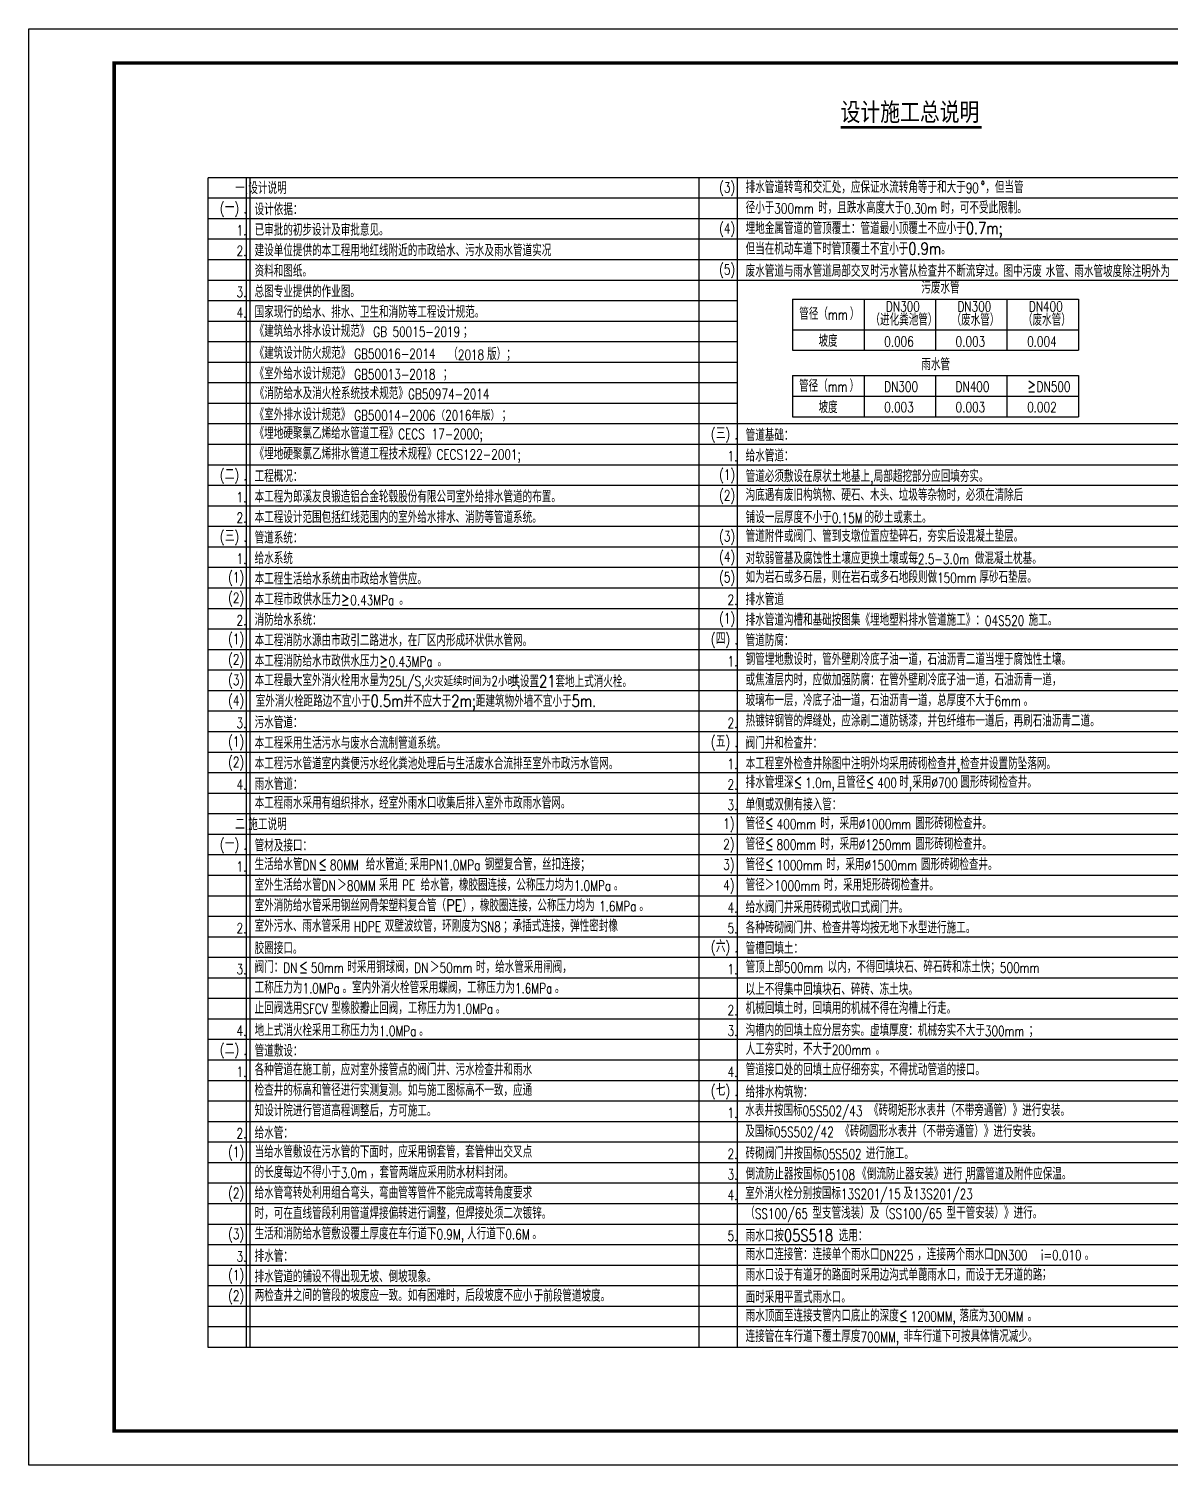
# Model space of a CAD drawing. Header units: millimetres. Extents: x 418304 to 847498, y 48187 to 111456.
# Drawn here: x 423411.3 to 423578.3, y 56380 to 56590 of the extents above; entities that cross this region are included whole.
import ezdxf

# ---------------------------------------------------------------- set-up
doc = ezdxf.new("R2010")
doc.units = ezdxf.units.MM
doc.header["$LTSCALE"] = 1000
for name, color, linetype in [('DIM_SYMB', 3, 'Continuous'), ('PUB_TEXT', 7, 'Continuous'), ('TK', 4, 'Continuous'), ('TWT_TEXT', 7, 'Continuous')]:
    doc.layers.add(name, color=color, linetype=linetype)
doc.styles.add('_TWT_PIPEDN', font='SIMPLEX', dxfattribs={"width": 0.8, "height": 3, "bigfont": 'HZTXT'})
doc.styles.add('图框字体', font='', dxfattribs={"width": 0.8})
doc.styles.get('图框字体').set_extended_font_data('NSimSun')

# ---------------------------------------------------------------- blocks, each defined once
blk = doc.blocks.new('GeYuanFrame_43334483', base_point=(18.76, 4.34))
at = {"layer": 'TK'}
blk.add_line((43.76, 414.34), (602.76, 414.34), dxfattribs=at)
blk.add_lwpolyline([(18.76, 424.34), (612.76, 424.34), (612.76, 4.34), (18.76, 4.34), (18.76, 424.34)], dxfattribs=at)
at = {"layer": 'TK', "const_width": 1}
blk.add_lwpolyline([(602.76, 414.34), (43.76, 414.34), (43.76, 14.34), (602.76, 14.34)], close=True, dxfattribs=at)

msp = doc.modelspace()

# ---------------------------------------------------------------- linework, layer by layer
at = {"color": 8, "ltscale": 5}
for p, q in [((423653.032, 56568.191), (423437.57, 56568.191)), ((423437.57, 56397.191), (423437.57, 56568.191)), ((423443.178, 56397.191), (423443.178, 56568.191)), ((423443.714, 56397.191), (423443.714, 56568.191)), ((423509.391, 56397.191), (423509.391, 56568.191)), ((423514.998, 56397.191), (423514.998, 56568.191)), ((423653.032, 56565.191), (423437.57, 56565.191)), ((423653.032, 56562.191), (423437.57, 56562.191)), ((423653.032, 56559.191), (423437.57, 56559.191)), ((423653.032, 56556.191), (423437.57, 56556.191)), ((423581.211, 56553.191), (423437.57, 56553.191)), ((423514.998, 56550.191), (423437.57, 56550.191)), ((423514.998, 56547.191), (423437.57, 56547.191)), ((423514.998, 56544.191), (423437.57, 56544.191)), ((423514.998, 56541.191), (423437.57, 56541.191)), ((423514.998, 56538.191), (423437.57, 56538.191)), ((423514.998, 56535.191), (423437.57, 56535.191)), ((423581.211, 56532.191), (423437.57, 56532.191)), ((423581.211, 56529.191), (423437.57, 56529.191)), ((423581.211, 56526.191), (423437.57, 56526.191)), ((423653.032, 56523.191), (423437.57, 56523.191)), ((423653.032, 56520.191), (423437.57, 56520.191)), ((423653.032, 56517.191), (423437.57, 56517.191)), ((423653.032, 56514.191), (423437.57, 56514.191)), ((423653.032, 56511.191), (423437.57, 56511.191)), ((423653.032, 56508.191), (423437.57, 56508.191)), ((423653.032, 56505.191), (423437.57, 56505.191)), ((423653.032, 56502.191), (423437.57, 56502.191)), ((423653.032, 56499.191), (423437.57, 56499.191)), ((423653.032, 56496.191), (423437.57, 56496.191)), ((423653.032, 56493.191), (423437.57, 56493.191)), ((423653.032, 56490.191), (423437.57, 56490.191)), ((423653.032, 56487.191), (423437.57, 56487.191)), ((423653.032, 56484.191), (423437.57, 56484.191)), ((423653.032, 56481.191), (423437.57, 56481.191)), ((423653.032, 56478.191), (423437.57, 56478.191)), ((423653.032, 56475.191), (423437.57, 56475.191)), ((423653.032, 56472.191), (423437.57, 56472.191)), ((423653.032, 56469.191), (423437.57, 56469.191)), ((423653.032, 56466.191), (423437.57, 56466.191)), ((423653.032, 56463.191), (423437.57, 56463.191)), ((423653.032, 56460.191), (423437.57, 56460.191)), ((423653.032, 56457.191), (423437.57, 56457.191)), ((423653.032, 56454.191), (423437.57, 56454.191)), ((423653.032, 56451.191), (423437.57, 56451.191)), ((423653.032, 56448.191), (423437.57, 56448.191)), ((423653.032, 56445.191), (423437.57, 56445.191)), ((423653.032, 56442.191), (423437.57, 56442.191)), ((423653.032, 56439.191), (423437.57, 56439.191)), ((423653.032, 56436.191), (423437.57, 56436.191)), ((423653.032, 56433.191), (423437.57, 56433.191)), ((423653.032, 56430.191), (423437.57, 56430.191)), ((423653.032, 56427.191), (423437.57, 56427.191)), ((423653.032, 56424.191), (423437.57, 56424.191)), ((423653.032, 56421.191), (423437.57, 56421.191)), ((423653.032, 56418.191), (423437.57, 56418.191)), ((423653.032, 56415.191), (423437.57, 56415.191)), ((423653.032, 56412.191), (423437.57, 56412.191)), ((423653.032, 56409.191), (423437.57, 56409.191)), ((423653.032, 56406.191), (423437.57, 56406.191)), ((423653.032, 56403.191), (423437.57, 56403.191)), ((423653.032, 56400.191), (423437.57, 56400.191)), ((423653.032, 56397.191), (423437.57, 56397.191))]:
    msp.add_line(p, q, dxfattribs=at)
for p, q in [((423523.057, 56550.463), (423523.057, 56542.963)), ((423523.057, 56550.463), (423564.853, 56550.463)), ((423533.506, 56550.463), (423533.506, 56542.963)), ((423543.955, 56550.463), (423543.955, 56542.963)), ((423554.404, 56550.463), (423554.404, 56542.963)), ((423564.853, 56550.463), (423564.853, 56542.963)), ((423523.057, 56545.963), (423564.853, 56545.963)), ((423523.057, 56542.963), (423564.853, 56542.963)), ((423523.057, 56539.261), (423523.057, 56533.261)), ((423523.057, 56539.261), (423564.853, 56539.261)), ((423533.506, 56539.261), (423533.506, 56533.261)), ((423543.955, 56539.261), (423543.955, 56533.261)), ((423554.404, 56539.261), (423554.404, 56533.261)), ((423564.853, 56539.261), (423564.853, 56533.261)), ((423523.057, 56536.261), (423564.853, 56536.261)), ((423523.057, 56533.261), (423564.853, 56533.261))]:
    msp.add_line(p, q)
at = {"layer": 'DIM_SYMB', "const_width": 0.35}
msp.add_lwpolyline([(423530.075, 56575.562), (423550.727, 56575.562)], dxfattribs=at)

# ---------------------------------------------------------------- block references
at = {"xscale": 0.5, "yscale": 0.5, "zscale": 0.5}
msp.add_blockref('GeYuanFrame_43334483', (423411.328, 56379.973), dxfattribs=at)

# ---------------------------------------------------------------- texts
at = {"layer": 'PUB_TEXT', "style": '图框字体', "width": 0.8}
msp.add_text('设计施工总说明', height=2.6582, dxfattribs=at).set_placement((423530.075, 56576.485))
at = {"layer": 'TWT_TEXT', "style": '_TWT_PIPEDN'}
for s, height, width, p in [('设计说明', 1.75, 0.8, (423443.456, 56565.821)), ('(3)', 1.4875, 0.752941, (423512.334, 56566.03)), ('排水管道转弯和交汇处，应保证水流转角等于和大于', 1.75, 0.8, (423516.19, 56565.953)), ('°，但当管', 1.75, 0.8, (423550.524, 56565.953)), ('一', 1.75, 0.8, (423441.523, 56565.821)), ('.', 1.487, 0.752941, (423442.923, 56565.821)), ('90', 1.4875, 0.752941, (423548.39, 56565.953)), ('(', 1.487, 0.752941, (423439.277, 56562.97)), ('一', 1.75, 0.8, (423440.024, 56562.97)), (')', 1.487, 0.752941, (423441.424, 56562.97)), ('设计依据：', 1.75, 0.8, (423444.37, 56562.705)), ('径小于', 1.75, 0.8, (423516.19, 56562.953)), ('300mm', 1.4875, 0.752941, (423520.39, 56562.953)), ('时，且跌水高度大于', 1.75, 0.8, (423526.79, 56562.953)), ('0.30m', 1.4875, 0.752941, (423539.39, 56562.953)), ('时，可不受此限制。', 1.75, 0.8, (423544.724, 56562.953)), ('.', 1.487, 0.752941, (423442.735, 56562.97)), ('已审批的初步设计及审批意见。', 1.75, 0.8, (423444.37, 56559.705)), ('(4)', 1.4875, 0.752941, (423512.334, 56560.03)), ('埋地金属管道的管顶覆土：管道最小顶覆土不应小于0.7m;', 1.75, 0.8, (423516.19, 56559.953)), ('1.', 1.4875, 0.752941, (423441.718, 56559.75)), ('2.', 1.4875, 0.752941, (423441.718, 56556.75)), ('建设单位提供的本工程用地红线附近的市政给水、污水及雨水管道实况', 1.75, 0.8, (423444.37, 56556.705)), ('但当在机动车道下时管顶覆土不宜小于0.9m。', 1.75, 0.8, (423516.19, 56556.953)), ('资料和图纸。', 1.75, 0.8, (423444.37, 56553.705)), ('(5)', 1.4875, 0.752941, (423512.334, 56554.03)), ('废水管道与雨水管道局部交叉时污水管从检查井不断流穿过。', 1.75, 0.8, (423516.19, 56553.705)), ('图中污废', 1.75, 0.8, (423553.911, 56553.668)), ('水管、雨水管坡度除注明外为', 1.75, 0.8, (423560.076, 56553.668)), ('污废水管', 1.75, 0.8, (423541.888, 56551.254)), ('3.', 1.4875, 0.752941, (423441.718, 56550.75)), ('总图专业提供的作业图。', 1.75, 0.8, (423444.37, 56550.705)), ('4.', 1.4875, 0.752941, (423441.718, 56547.75)), ('国家现行的给水、排水、卫生和消防等工程设计规范。', 1.75, 0.8, (423444.37, 56547.705)), ('管径（', 1.75, 0.8, (423524.034, 56547.436)), ('）', 1.75, 0.8, (423531.434, 56547.436)), ('DN300', 1.4875, 0.752941, (423536.723, 56548.633)), ('DN300', 1.4875, 0.752941, (423547.172, 56548.633)), ('DN400', 1.4875, 0.752941, (423557.621, 56548.633)), ('《建筑给水排水设计规范》', 1.75, 0.8, (423444.37, 56544.925)), ('mm', 1.4875, 0.752941, (423528.234, 56547.436)), ('（进化粪池管）', 1.75, 0.8, (423534.447, 56546.575)), ('（废水管）', 1.75, 0.8, (423546.308, 56546.561)), ('（废水管）', 1.75, 0.8, (423556.757, 56546.561)), ('GB', 1.4875, 0.752941, (423461.734, 56544.925)), ('50015-2019', 1.4875, 0.752941, (423464.539, 56544.925)), ('；', 1.75, 0.8, (423474.843, 56544.925)), ('坡度', 1.75, 0.8, (423526.846, 56543.477)), ('0.006', 1.4875, 0.752941, (423536.463, 56543.502)), ('0.003', 1.4875, 0.752941, (423546.912, 56543.502)), ('0.004', 1.4875, 0.752941, (423557.361, 56543.502)), ('《建筑设计防火规范》', 1.75, 0.8, (423444.37, 56541.705)), ('GB50016-2014', 1.4875, 0.752941, (423458.934, 56541.705)), ('（', 1.75, 0.8, (423472.703, 56541.564)), ('2018', 1.4875, 0.752941, (423474.103, 56541.564)), ('版）；', 1.75, 0.8, (423478.37, 56541.564)), ('《室外给水设计规范》', 1.75, 0.8, (423444.37, 56538.705)), ('雨水管', 1.75, 0.8, (423541.888, 56540.053)), ('GB50013-2018', 1.4875, 0.752941, (423458.934, 56538.705)), ('；', 1.75, 0.8, (423471.908, 56538.705)), ('管径（', 1.75, 0.8, (423524.002, 56536.905)), ('）', 1.75, 0.8, (423531.402, 56536.905)), ('DN300', 1.4875, 0.752941, (423536.463, 56536.911)), ('DN400', 1.4875, 0.752941, (423546.912, 56536.911)), ('≥', 1.75, 0.8, (423557.361, 56536.911)), ('DN500', 1.4875, 0.752941, (423558.761, 56536.911)), ('《消防给水及消火栓系统技术规范》', 1.75, 0.8, (423444.395, 56535.825)), ('GB50974-2014', 1.4875, 0.752941, (423466.81, 56535.825)), ('mm', 1.4875, 0.752941, (423528.202, 56536.905)), ('《室外排水设计规范》', 1.75, 0.8, (423444.37, 56532.705)), ('GB50014-2006（2016年版）', 1.4875, 0.752941, (423458.934, 56532.705)), ('；', 1.75, 0.8, (423480.504, 56532.705)), ('坡度', 1.75, 0.8, (423526.846, 56533.775)), ('0.003', 1.4875, 0.752941, (423536.463, 56533.911)), ('0.003', 1.4875, 0.752941, (423546.912, 56533.911)), ('0.002', 1.4875, 0.752941, (423557.361, 56533.911)), ('《埋地硬聚氯乙烯给水管道工程》', 1.75, 0.8, (423444.37, 56529.988)), ('CECS', 1.4875, 0.752941, (423465.37, 56529.988)), ('17-2000;', 1.4875, 0.752941, (423470.254, 56529.988)), ('(', 1.487, 0.752941, (423511.097, 56529.97)), ('三', 1.75, 0.8, (423511.844, 56529.97)), (')', 1.487, 0.752941, (423513.244, 56529.97)), ('.', 1.487, 0.752941, (423514.555, 56529.97)), ('管道基础：', 1.75, 0.8, (423516.19, 56529.705)), ('《埋地硬聚氯乙烯排水管道工程技术规程》', 1.75, 0.8, (423444.37, 56526.988)), ('CECS122-2001;', 1.4875, 0.752941, (423470.97, 56526.988)), ('1.', 1.4875, 0.752941, (423513.539, 56526.75)), ('给水管道：', 1.75, 0.8, (423516.19, 56526.705)), ('(', 1.487, 0.752941, (423439.277, 56523.97)), (')', 1.487, 0.752941, (423441.424, 56523.97)), ('(1)', 1.4875, 0.752941, (423512.334, 56524.03)), ('二', 1.75, 0.8, (423440.024, 56523.97)), ('.', 1.487, 0.752941, (423442.735, 56523.97)), ('工程概况：', 1.75, 0.8, (423444.37, 56523.705)), ('管道必须敷设在原状土地基上', 1.75, 0.8, (423516.19, 56523.705)), (',', 1.487, 0.752941, (423534.39, 56523.705)), ('局部超挖部分应回填夯实。', 1.75, 0.8, (423534.924, 56523.705)), ('1.', 1.4875, 0.752941, (423441.718, 56520.75)), ('(2)', 1.4875, 0.752941, (423512.334, 56521.03)), ('沟底遇有废旧构筑物、硬石、木头、垃圾等杂物时，必须在清除后', 1.75, 0.8, (423516.19, 56520.953)), ('本工程设计范围包括红线范围内的室外给水排水、消防等管道系统。', 1.75, 0.8, (423444.37, 56517.705)), ('铺设一层厚度不小于', 1.75, 0.8, (423516.19, 56517.705)), ('的砂土或素土。', 1.75, 0.8, (423533.59, 56517.705)), ('2.', 1.4875, 0.752941, (423441.718, 56517.75)), ('0.15M', 1.4875, 0.752941, (423528.79, 56517.705)), ('(', 1.487, 0.752941, (423439.277, 56514.97)), ('三', 1.75, 0.8, (423440.024, 56514.97)), (')', 1.487, 0.752941, (423441.424, 56514.97)), ('管道系统：', 1.75, 0.8, (423444.37, 56514.705)), ('(3)', 1.4875, 0.752941, (423512.334, 56515.03)), ('管道附件或阀门、管到支墩位置应垫碎石，夯实后设混凝土垫层。', 1.75, 0.8, (423516.19, 56514.953)), ('1.', 1.4875, 0.752941, (423441.718, 56511.75)), ('.', 1.487, 0.752941, (423442.735, 56514.97)), ('给水系统', 1.75, 0.8, (423444.37, 56511.705)), ('(4)', 1.4875, 0.752941, (423512.334, 56512.03)), ('对软弱管基及腐蚀性土壤应更换土壤或每', 1.75, 0.8, (423516.19, 56511.705)), ('2.5-3.0m', 1.4875, 0.752941, (423541.39, 56511.705)), ('做混凝土枕基。', 1.75, 0.8, (423549.71, 56511.705)), ('(1)', 1.4875, 0.752941, (423440.513, 56509.03)), ('本工程生活给水系统由市政给水管供应。', 1.75, 0.8, (423444.37, 56508.705)), ('(5)', 1.4875, 0.752941, (423512.334, 56509.03)), ('如为岩石或多石层，则在岩石或多石地段则做', 1.75, 0.8, (423516.19, 56508.953)), ('150mm', 1.4875, 0.752941, (423544.19, 56508.953)), ('厚砂石垫层。', 1.75, 0.8, (423550.377, 56508.953)), ('(2)', 1.4875, 0.752941, (423440.513, 56506.03)), ('本工程市政供水压力≥', 1.75, 0.8, (423444.37, 56505.705)), ('2.', 1.4875, 0.752941, (423513.539, 56505.75)), ('排水管道', 1.75, 0.8, (423516.19, 56505.705)), ('。', 1.75, 0.8, (423465.516, 56505.705)), ('(1)', 1.4875, 0.752941, (423512.334, 56503.03)), ('2.', 1.4875, 0.752941, (423441.718, 56502.75)), ('消防给水系统：', 1.75, 0.8, (423444.37, 56502.705)), ('排水管道沟槽和基础按图集《埋地塑料排水管道施工》：', 1.75, 0.8, (423516.19, 56502.705)), ('04S520', 1.4875, 0.752941, (423551.19, 56502.705)), ('施工。', 1.75, 0.8, (423557.59, 56502.705)), ('(1)', 1.4875, 0.752941, (423440.513, 56500.03)), ('本工程消防水源由市政引二路进水，在厂区内形成环状供水管网。', 1.75, 0.8, (423444.37, 56499.705)), ('(', 1.487, 0.752941, (423511.097, 56499.97)), ('四', 1.75, 0.8, (423511.844, 56499.97)), (')', 1.487, 0.752941, (423513.244, 56499.97)), ('管道防腐：', 1.75, 0.8, (423516.19, 56499.705)), ('(2)', 1.4875, 0.752941, (423440.513, 56497.03)), ('本工程消防给水市政供水压力≥', 1.75, 0.8, (423444.37, 56496.705)), ('.', 1.487, 0.752941, (423514.555, 56499.97)), ('钢管埋地敷设时，管外壁刷冷底子油一道，石油沥青二道当埋于腐蚀性土壤。', 1.75, 0.8, (423516.19, 56496.953)), ('。', 1.75, 0.8, (423471.116, 56496.705)), ('1.', 1.4875, 0.752941, (423513.539, 56496.75)), ('(3)', 1.4875, 0.752941, (423440.513, 56494.03)), ('本工程最大室外消火栓用水量为', 1.75, 0.8, (423444.37, 56493.864)), ('或焦渣层内时，应做加强防腐：在管外壁刷冷底子油一道，石油沥青一道，', 1.75, 0.8, (423516.19, 56493.953)), ('(4)', 1.4875, 0.752941, (423440.513, 56491.03)), ('室外消火栓距路边不宜小于0.5m并不应大于2m;距建筑物外墙不宜小于5m.', 1.75, 0.8, (423444.537, 56490.839)), ('玻璃布一层，冷底子油一道，石油沥青一道，总厚度不大于', 1.75, 0.8, (423516.19, 56490.953)), ('6mm', 1.4875, 0.752941, (423552.59, 56490.953)), ('。', 1.75, 0.8, (423556.857, 56490.953)), ('3.', 1.4875, 0.752941, (423441.718, 56487.75)), ('污水管道：', 1.75, 0.8, (423444.37, 56487.705)), ('2.', 1.4875, 0.752941, (423513.539, 56487.75)), ('热镀锌钢管的焊缝处，应涂刷二道防锈漆，并包纤维布一道后，再刷石油沥青二道。', 1.75, 0.8, (423516.19, 56487.953)), ('(1)', 1.4875, 0.752941, (423440.513, 56485.03)), ('本工程采用生活污水与废水合流制管道系统。', 1.75, 0.8, (423444.37, 56484.705)), ('(', 1.487, 0.752941, (423511.097, 56484.97)), ('五', 1.75, 0.8, (423511.844, 56484.97)), (')', 1.487, 0.752941, (423513.244, 56484.97)), ('阀门井和检查井：', 1.75, 0.8, (423516.19, 56484.705)), ('(2)', 1.4875, 0.752941, (423440.513, 56482.03)), ('.', 1.487, 0.752941, (423514.555, 56484.97)), ('本工程污水管道室内粪便污水经化粪池处理后与生活废水合流排至室外市政污水管网。', 1.75, 0.8, (423444.37, 56481.705)), ('1.', 1.4875, 0.752941, (423513.539, 56481.75)), ('4.', 1.4875, 0.752941, (423441.718, 56478.75)), ('雨水管道：', 1.75, 0.8, (423444.37, 56478.705)), ('2.', 1.4875, 0.752941, (423513.539, 56478.75)), ('排水管埋深≤', 1.75, 0.8, (423516.19, 56478.988)), ('1.0m,', 1.4875, 0.752941, (423524.924, 56478.988)), ('且管径≤', 1.75, 0.8, (423529.51, 56478.988)), ('400', 1.4875, 0.752941, (423535.444, 56478.988)), ('时', 1.75, 0.8, (423538.644, 56478.988)), ('采用', 1.75, 0.8, (423540.577, 56478.988)), ('%%C700', 1.4875, 0.752941, (423543.377, 56478.988)), ('圆形砖砌检查井。', 1.75, 0.8, (423547.59, 56478.988)), ('本工程雨水采用有组织排水，经室外雨水口收集后排入室外市政雨水管网。', 1.75, 0.8, (423444.37, 56475.953)), ('单侧或双侧有接入管：', 1.75, 0.8, (423516.19, 56475.705)), (',', 1.487, 0.752941, (423540.044, 56478.988)), ('3.', 1.4875, 0.752941, (423513.539, 56475.75)), ('二', 1.75, 0.8, (423441.523, 56472.821)), ('施工说明', 1.75, 0.8, (423443.456, 56472.821)), ('1)', 1.4875, 0.752941, (423512.923, 56473.03)), ('管径≤', 1.75, 0.8, (423516.19, 56472.953)), ('400mm', 1.4875, 0.752941, (423520.724, 56472.953)), ('时，采用', 1.75, 0.8, (423527.124, 56472.953)), ('%%C1000mm', 1.4875, 0.752941, (423532.724, 56472.953)), ('圆形砖砌检查井。', 1.75, 0.8, (423540.99, 56472.953)), ('(', 1.487, 0.752941, (423439.277, 56469.97)), (')', 1.487, 0.752941, (423441.424, 56469.97)), ('.', 1.487, 0.752941, (423442.923, 56472.821)), ('管材及接口：', 1.75, 0.8, (423444.37, 56469.705)), ('2)', 1.4875, 0.752941, (423512.923, 56470.03)), ('管径≤', 1.75, 0.8, (423516.19, 56469.953)), ('800mm', 1.4875, 0.752941, (423520.724, 56469.953)), ('时，采用', 1.75, 0.8, (423527.124, 56469.953)), ('%%C1250mm', 1.4875, 0.752941, (423532.724, 56469.953)), ('圆形砖砌检查井。', 1.75, 0.8, (423540.99, 56469.953)), ('一', 1.75, 0.8, (423440.024, 56469.97)), ('.', 1.487, 0.752941, (423442.735, 56469.97)), ('1.', 1.4875, 0.752941, (423441.718, 56466.75)), ('生活给水管', 1.75, 0.8, (423444.37, 56466.967)), ('DN', 1.4875, 0.752941, (423451.37, 56466.967)), ('≤', 1.75, 0.8, (423453.663, 56466.967)), ('80MM', 1.4875, 0.752941, (423455.396, 56466.967)), ('给水管道', 1.75, 0.8, (423460.654, 56466.967)), (':', 1.487, 0.752941, (423466.254, 56466.967)), ('采用', 1.75, 0.8, (423467.054, 56466.967)), ('PN1.0MPa', 1.4875, 0.752941, (423469.854, 56466.967)), ('钢塑复合管，丝扣连接；', 1.75, 0.8, (423478.014, 56466.967)), ('3)', 1.4875, 0.752941, (423512.923, 56467.03)), ('管径≤', 1.75, 0.8, (423516.19, 56466.953)), ('1000mm', 1.4875, 0.752941, (423520.724, 56466.953)), ('时，采用', 1.75, 0.8, (423527.977, 56466.953)), ('%%C1500mm', 1.4875, 0.752941, (423533.577, 56466.953)), ('圆形砖砌检查井。', 1.75, 0.8, (423541.844, 56466.953)), ('室外生活给水管', 1.75, 0.8, (423444.37, 56463.953)), ('DN', 1.4875, 0.752941, (423454.17, 56463.953)), ('＞', 1.75, 0.8, (423456.463, 56463.953)), ('80MM', 1.4875, 0.752941, (423457.863, 56463.953)), ('采用', 1.75, 0.8, (423462.556, 56463.953)), ('PE', 1.4875, 0.752941, (423465.94, 56464.053)), ('给水管，橡胶圈连接，公称压力均为', 1.75, 0.8, (423468.651, 56463.953)), ('1.0MPa', 1.4875, 0.752941, (423491.051, 56463.953)), ('4)', 1.4875, 0.752941, (423512.923, 56464.03)), ('管径＞', 1.75, 0.8, (423516.19, 56463.953)), ('1000mm', 1.4875, 0.752941, (423520.39, 56463.953)), ('时，采用矩形砖砌检查井。', 1.75, 0.8, (423527.644, 56463.953)), ('室外消防给水管采用钢丝网骨架塑料复合管（PE）', 1.75, 0.8, (423444.37, 56460.953)), ('，橡胶圈连接，公称压力均为', 1.75, 0.8, (423475.917, 56460.953)), ('。', 1.75, 0.8, (423496.918, 56463.953)), ('1.6MPa', 1.4875, 0.752941, (423494.757, 56460.953)), ('。', 1.75, 0.8, (423500.64, 56460.953)), ('4.', 1.4875, 0.752941, (423513.539, 56460.75)), ('给水阀门井采用砖砌式收口式阀门井。', 1.75, 0.8, (423516.19, 56460.705)), ('2.', 1.4875, 0.752941, (423441.718, 56457.75)), ('室外污水、雨水管采用', 1.75, 0.8, (423444.37, 56457.967)), ('HDPE', 1.4875, 0.752941, (423458.88, 56457.967)), ('双壁波纹管，环刚度为', 1.75, 0.8, (423463.408, 56457.967)), ('SN8', 1.4875, 0.752941, (423477.408, 56457.967)), ('；承插式连接，弹性密封橡', 1.75, 0.8, (423480.714, 56457.967)), ('5.', 1.4875, 0.752941, (423513.539, 56457.75)), ('各种砖砌阀门井、检查井等均按无地下水型进行施工。', 1.75, 0.8, (423516.19, 56457.719)), ('胶圈接口。', 1.75, 0.8, (423444.37, 56454.705)), ('(', 1.487, 0.752941, (423511.097, 56454.97)), ('六', 1.75, 0.8, (423511.844, 56454.97)), (')', 1.487, 0.752941, (423513.244, 56454.97)), ('管槽回填土：', 1.75, 0.8, (423516.19, 56454.705)), ('.', 1.487, 0.752941, (423514.555, 56454.97)), ('3.', 1.4875, 0.752941, (423441.718, 56451.75)), ('阀门：', 1.75, 0.8, (423444.37, 56451.953)), ('DN', 1.4875, 0.752941, (423448.57, 56451.953)), ('≤', 1.75, 0.8, (423450.863, 56451.953)), ('50mm', 1.4875, 0.752941, (423452.596, 56451.953)), ('时采用铜球阀，', 1.75, 0.8, (423457.93, 56451.953)), ('DN', 1.4875, 0.752941, (423467.73, 56451.953)), ('＞', 1.75, 0.8, (423470.023, 56451.953)), ('50mm', 1.4875, 0.752941, (423471.423, 56451.953)), ('时，给水管采用闸阀，', 1.75, 0.8, (423476.756, 56451.953)), ('1.', 1.4875, 0.752941, (423513.539, 56451.75)), ('管顶上部', 1.75, 0.8, (423516.19, 56451.967)), ('500mm', 1.4875, 0.752941, (423521.79, 56451.967)), ('以内，不得回填块石、碎石砖和冻土快；', 1.75, 0.8, (423528.19, 56451.967)), ('500mm', 1.4875, 0.752941, (423553.39, 56451.967)), ('工称压力为', 1.75, 0.8, (423444.37, 56448.953)), ('1.0MPa', 1.4875, 0.752941, (423451.37, 56448.953)), ('。室内外消火栓管采用蝶阀，工称压力为', 1.75, 0.8, (423457.236, 56448.953)), ('1.6MPa', 1.4875, 0.752941, (423482.436, 56448.953)), ('以上不得集中回填块石、碎砖、冻土块。', 1.75, 0.8, (423516.19, 56448.705)), ('。', 1.75, 0.8, (423488.303, 56448.953)), ('止回阀选用', 1.75, 0.8, (423444.37, 56445.953)), ('SFCV', 1.4875, 0.752941, (423451.37, 56445.953)), ('型橡胶瓣止回阀，工称压力为', 1.75, 0.8, (423455.583, 56445.953)), ('1.0MPa', 1.4875, 0.752941, (423473.783, 56445.953)), ('。', 1.75, 0.8, (423479.65, 56445.953)), ('2.', 1.4875, 0.752941, (423513.539, 56445.75)), ('机械回填土时，回填用的机械不得在沟槽上行走。', 1.75, 0.8, (423516.19, 56445.953)), ('4.', 1.4875, 0.752941, (423441.718, 56442.75)), ('地上式消火栓采用工称压力为', 1.75, 0.8, (423444.37, 56442.705)), ('1.0MPa', 1.4875, 0.752941, (423462.57, 56442.705)), ('3.', 1.4875, 0.752941, (423513.539, 56442.75)), ('沟槽内的回填土应分层夯实。虚填厚度：机械夯实不大于', 1.75, 0.8, (423516.19, 56442.705)), ('300mm', 1.4875, 0.752941, (423551.19, 56442.705)), ('；', 1.75, 0.8, (423557.59, 56442.705)), ('(', 1.487, 0.752941, (423439.277, 56439.97)), (')', 1.487, 0.752941, (423441.424, 56439.97)), ('。', 1.75, 0.8, (423468.436, 56442.705)), ('人工夯实时，不大于', 1.75, 0.8, (423516.19, 56439.953)), ('二', 1.75, 0.8, (423440.024, 56439.97)), ('.', 1.487, 0.752941, (423442.735, 56439.97)), ('管道敷设：', 1.75, 0.8, (423444.37, 56439.705)), ('200mm', 1.4875, 0.752941, (423528.79, 56439.953)), ('。', 1.75, 0.8, (423535.19, 56439.953)), ('1.', 1.4875, 0.752941, (423441.718, 56436.75)), ('各种管道在施工前，应对室外接管点的阀门井、污水检查井和雨水', 1.75, 0.8, (423444.37, 56436.953)), ('4.', 1.4875, 0.752941, (423513.539, 56436.75)), ('管道接口处的回填土应仔细夯实，不得扰动管道的接口。', 1.75, 0.8, (423516.19, 56436.953)), ('检查井的标高和管径进行实测复测。如与施工图标高不一致，应通', 1.75, 0.8, (423444.37, 56433.967)), ('(', 1.487, 0.752941, (423511.097, 56433.97)), ('七', 1.75, 0.8, (423511.844, 56433.97)), (')', 1.487, 0.752941, (423513.244, 56433.97)), ('给排水构筑物：', 1.75, 0.8, (423516.19, 56433.705)), ('.', 1.487, 0.752941, (423514.555, 56433.97)), ('知设计院进行管道高程调整后，方可施工。', 1.75, 0.8, (423444.37, 56430.967)), ('1.', 1.4875, 0.752941, (423513.539, 56430.75)), ('水表井按国标', 1.75, 0.8, (423516.131, 56431.008)), ('05S502/43', 1.4875, 0.752941, (423524.531, 56431.008)), ('《砖砌矩形水表井（不带旁通管）》进行安装。', 1.75, 0.8, (423534.237, 56431.008)), ('2.', 1.4875, 0.752941, (423441.718, 56427.75)), ('给水管：', 1.75, 0.8, (423444.37, 56427.705)), ('及国标', 1.75, 0.8, (423516.131, 56427.949)), ('05S502/42', 1.4875, 0.752941, (423520.331, 56427.949)), ('《砖砌圆形水表井（不带旁通管）》进行安装。', 1.75, 0.8, (423530.037, 56427.949)), ('(1)', 1.4875, 0.752941, (423440.513, 56425.03)), ('当给水管敷设在污水管的下面时，应采用钢套管，套管伸出交叉点', 1.75, 0.8, (423444.37, 56424.953)), ('2.', 1.4875, 0.752941, (423513.539, 56424.75)), ('砖砌阀门井按国标', 1.75, 0.8, (423516.19, 56424.719)), ('05S502', 1.4875, 0.752941, (423527.39, 56424.719)), ('进行施工。', 1.75, 0.8, (423533.79, 56424.719)), ('的长度每边不得小于', 1.75, 0.8, (423444.37, 56421.953)), ('3.0m', 1.4875, 0.752941, (423456.97, 56421.953)), ('，套管两端应采用防水材料封闭。', 1.75, 0.8, (423461.236, 56421.953)), ('3.', 1.4875, 0.752941, (423513.539, 56421.75)), ('倒流防止器按国标', 1.75, 0.8, (423516.19, 56421.719)), ('05108', 1.4875, 0.752941, (423527.39, 56421.719)), ('《倒流防止器安装》进行', 1.75, 0.8, (423532.51, 56421.719)), ('明露管道及附件应保温。', 1.75, 0.8, (423548.444, 56421.719)), ('(2)', 1.4875, 0.752941, (423440.513, 56419.03)), ('给水管弯转处利用组合弯头，弯曲管等管件不能完成弯转角度要求', 1.75, 0.8, (423444.37, 56418.953)), ('室外消火栓分别按国标', 1.75, 0.8, (423516.131, 56418.889)), ('及', 1.75, 0.8, (423539.287, 56418.889)), (',', 1.487, 0.752941, (423548.192, 56421.719)), ('4.', 1.4875, 0.752941, (423513.539, 56418.75)), ('13S201/15', 1.4875, 0.752941, (423530.131, 56418.889)), ('13S201/23', 1.4875, 0.752941, (423540.687, 56418.889)), ('时，可在直线管段利用管道焊接偏转进行调整，但焊接处须二次镀锌。', 1.75, 0.8, (423444.37, 56415.967)), ('（', 1.75, 0.8, (423516.131, 56416.008)), ('SS100/65', 1.4875, 0.752941, (423517.531, 56416.008)), ('型支管浅装）及（', 1.75, 0.8, (423525.957, 56416.008)), ('SS100/65', 1.4875, 0.752941, (423537.157, 56416.008)), ('型干管安装）》进行。', 1.75, 0.8, (423545.584, 56416.008)), ('(3)', 1.4875, 0.752941, (423440.513, 56413.03)), ('生活和消防给水管敷设覆土厚度在车行道下', 1.75, 0.8, (423444.37, 56412.988)), ('0.9M,', 1.4875, 0.752941, (423470.97, 56412.988)), ('人行道下', 1.75, 0.8, (423475.45, 56412.988)), ('0.6M', 1.4875, 0.752941, (423481.05, 56412.988)), ('雨水口按05S518', 1.75, 0.8, (423516.19, 56412.705)), ('选用：', 1.75, 0.8, (423529.808, 56412.705)), ('。', 1.75, 0.8, (423484.996, 56412.988)), ('5.', 1.4875, 0.752941, (423513.539, 56412.75)), ('3.', 1.4875, 0.752941, (423441.718, 56409.75)), ('排水管：', 1.75, 0.8, (423444.37, 56409.705)), ('雨水口连接管：连接单个雨水口', 1.75, 0.8, (423516.19, 56409.953)), ('DN225', 1.4875, 0.752941, (423535.79, 56409.953)), ('，连接两个雨水口', 1.75, 0.8, (423541.284, 56409.953)), ('DN300', 1.4875, 0.752941, (423552.484, 56409.953)), ('i=0.010', 1.4875, 0.752941, (423559.377, 56409.953)), ('。', 1.75, 0.8, (423565.777, 56409.953)), ('(1)', 1.4875, 0.752941, (423440.513, 56407.03)), ('排水管道的铺设不得出现无坡、倒坡现象。', 1.75, 0.8, (423444.37, 56406.705)), ('雨水口设于有道牙的路面时采用边沟式单蓖雨水口，而设于无牙道的路', 1.75, 0.8, (423516.19, 56406.953)), ('；', 1.75, 0.8, (423559.524, 56407.192)), ('(2)', 1.4875, 0.752941, (423440.513, 56404.03)), ('两检查井之间的管段的坡度应一致。如有困难时，后段坡度不应小', 1.75, 0.8, (423444.37, 56403.953)), ('于前段管道坡度。', 1.75, 0.8, (423485.185, 56403.901)), ('面时采用平置式雨水口。', 1.75, 0.8, (423516.19, 56403.705)), ('雨水顶面至连接支管内口底止的深度≤', 1.75, 0.8, (423516.19, 56400.988)), ('1200MM,', 1.4875, 0.752941, (423540.324, 56400.988)), ('落底为', 1.75, 0.8, (423547.47, 56400.988)), ('300MM', 1.4875, 0.752941, (423551.67, 56400.988)), ('连接管在车行道下覆土厚度', 1.75, 0.8, (423516.19, 56397.988)), ('非车行道下可按具体情况减少。', 1.75, 0.8, (423539.284, 56397.988)), ('。', 1.75, 0.8, (423557.43, 56400.988)), ('700MM,', 1.4875, 0.752941, (423532.99, 56397.988))]:
    msp.add_text(s, height=height, dxfattribs=dict(at, width=width)).set_placement(p)
at = {"layer": 'TWT_TEXT', "color": 2, "style": '_TWT_PIPEDN'}
for s, height, width, p in [('本工程为郎溪友良锻造铝合金轮毂股份有限公司室外给排水管道的布置。', 1.75, 0.8, (423444.37, 56520.705)), ('0.43MPa', 1.4875, 0.752941, (423458.37, 56505.705)), ('0.43MPa', 1.4875, 0.752941, (423463.97, 56496.705)), ('25L/S,火灾延续时间为2小时,', 1.4875, 0.752941, (423463.97, 56493.864)), ('共设置21套地上式消火栓。', 1.75, 0.8, (423481.771, 56493.704))]:
    msp.add_text(s, height=height, dxfattribs=dict(at, width=width)).set_placement(p)
at = {"layer": 'TWT_TEXT', "color": 1, "style": '_TWT_PIPEDN', "width": 0.8}
msp.add_text('本工程室外检查井除图中注明外均采用砖砌检查井,检查井设置防坠落网。', height=1.75, dxfattribs=at).set_placement((423516.19, 56481.705))

doc.saveas('drawing.dxf')
